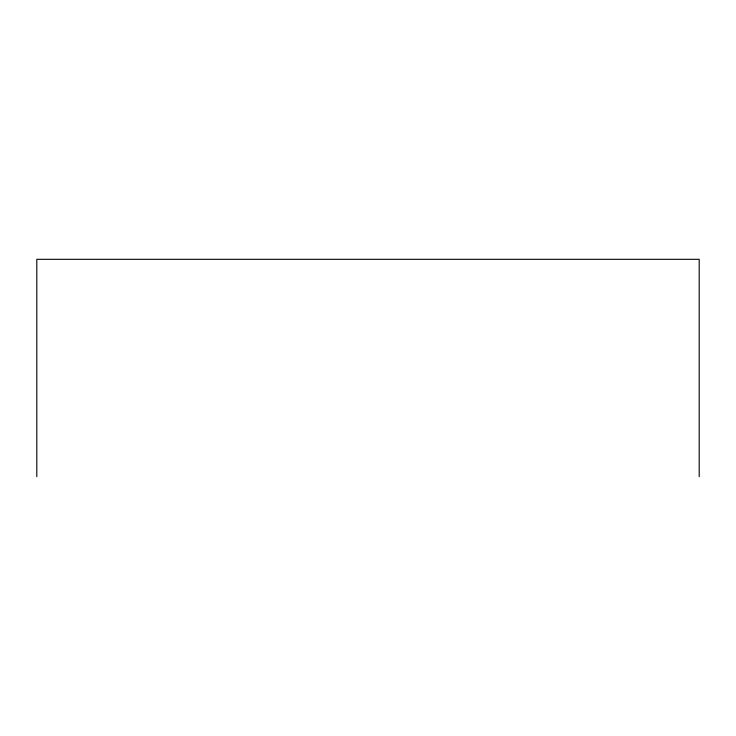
<?xml version="1.0" encoding="UTF-8"?>
<svg xmlns="http://www.w3.org/2000/svg" width="736" height="736" viewBox="0 0 736 736"><rect width="100%" height="100%" fill="white"/><g stroke="black" fill="none" stroke-linecap="round" stroke-linejoin="round"><path stroke-width="1.1" d="M699.2 476.689L699.2 259.311L36.8 259.311L36.8 476.689"/></g></svg>
